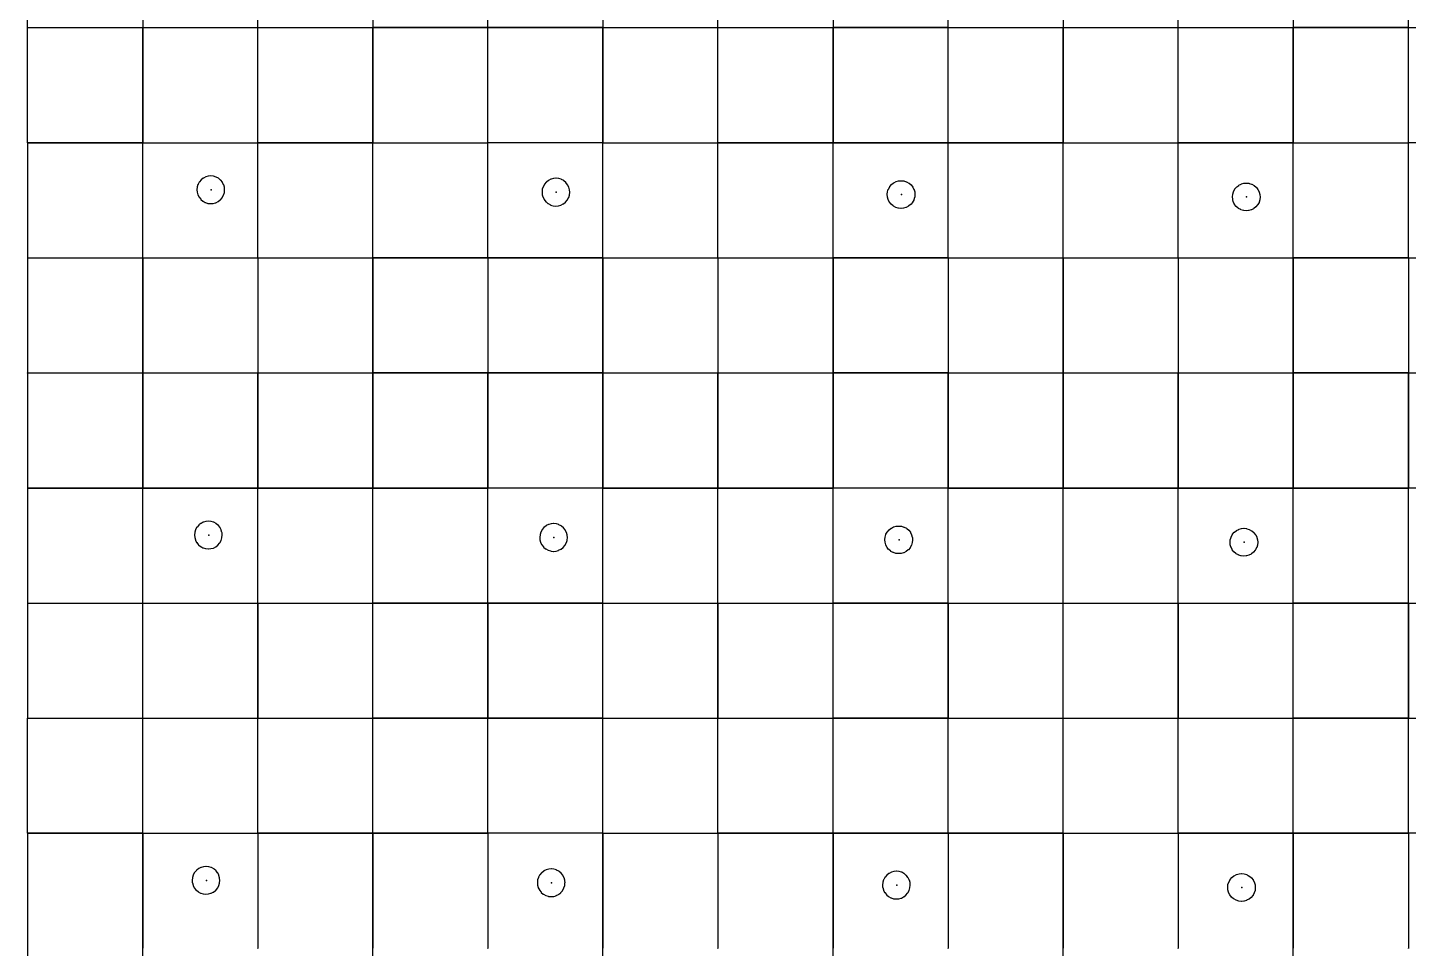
# Model space of a CAD drawing. Header units: metres. Extents: x 0 to 398, y -24 to 612.
# Drawn here: x 0 to 108, y 135 to 207 of the extents above; entities that cross this region are included whole.
import ezdxf

# ---------------------------------------------------------------- set-up
doc = ezdxf.new("R2010")
doc.units = ezdxf.units.M
doc.layers.add('LAYER_01_CUT', color=7, linetype='Continuous')
doc.layers.add('LAYER_04_GRID', color=7, linetype='Continuous')

msp = doc.modelspace()

# ---------------------------------------------------------------- linework, layer by layer
at = {"layer": 'LAYER_01_CUT'}
for points in [[(8.99, 198), (0, 198), (0, 206.99), (0, 207), (0, 215.99), (0, 216), (0, 224.99)], [(26.99, 198), (18, 198), (18, 206.99), (18, 207), (18, 215.99), (18, 216), (18, 224.99)], [(44.99, 198), (36, 198), (36, 206.99), (36, 207), (36, 215.99), (36, 216), (36, 224.99)], [(62.99, 198), (54, 198), (54, 206.99), (54, 207), (54, 215.99), (54, 216), (54, 224.99)], [(80.99, 198), (72, 198), (72, 206.99), (72, 207), (72, 215.99), (72, 216), (72, 224.99)], [(98.99, 198), (90, 198), (90, 206.99), (90, 207), (90, 215.99), (90, 216), (90, 224.99)], [(116.99, 198), (108, 198), (108, 206.99), (108, 207), (108, 215.99), (108, 216), (108, 224.99)], [(9, 215.99), (9, 207), (9, 207.01)], [(27, 215.99), (27, 207), (27, 207.01)], [(45, 215.99), (45, 207), (45, 207.01)], [(63, 215.99), (63, 207), (63, 207.01)], [(81, 215.99), (81, 207), (81, 207.01)], [(99, 215.99), (99, 207), (99, 207.01)], [(0, 207), (8.99, 207)], [(0, 207), (0.01, 207)], [(0.01, 207), (9, 207)], [(8.99, 207), (9, 207)], [(9.01, 207), (9, 207)], [(9, 198.01), (9, 207)], [(9, 207), (9, 206.99)], [(9, 207), (17.99, 207)], [(9, 206.99), (9, 198), (17.99, 198)], [(9.01, 207), (18, 207)], [(18, 207), (17.99, 207)], [(18, 207), (18, 207.01)], [(18, 198.01), (18, 207)], [(18, 207), (26.99, 207)], [(18, 207), (18.01, 207)], [(18.01, 207), (27, 207)], [(26.99, 207), (27, 207)], [(35.99, 207), (27, 207)], [(27.01, 207), (27, 207)], [(27, 198.01), (27, 207)], [(27, 207), (27, 206.99)], [(27, 206.99), (27, 198), (35.99, 198)], [(27.01, 207), (36, 207)], [(35.99, 207), (36, 207)], [(36, 207), (36, 207.01)], [(36, 198.01), (36, 207)], [(36, 207), (44.99, 207)], [(36, 207), (36.01, 207)], [(45, 207), (36.01, 207)], [(45, 207), (44.99, 207)], [(45, 198.01), (45, 207)], [(45, 207), (45, 206.99)], [(45, 207), (53.99, 207)], [(45, 207), (45.01, 207)], [(45, 206.99), (45, 198), (53.99, 198)], [(45.01, 207), (54, 207)], [(53.99, 207), (54, 207)], [(54, 207), (54, 207.01)], [(54.01, 207), (54, 207)], [(54, 198.01), (54, 207)], [(54, 207), (62.99, 207)], [(54.01, 207), (63, 207)], [(63, 207), (62.99, 207)], [(63, 198.01), (63, 207)], [(63, 207), (63, 206.99)], [(63, 207), (71.99, 207)], [(63, 207), (63.01, 207)], [(63, 206.99), (63, 198), (71.99, 198)], [(72, 207), (63.01, 207)], [(72, 207), (71.99, 207)], [(72, 207), (72, 207.01)], [(72, 198.01), (72, 207)], [(72, 207), (80.99, 207)], [(72, 207), (72.01, 207)], [(72.01, 207), (81, 207)], [(80.99, 207), (81, 207)], [(81.01, 207), (81, 207)], [(81, 198.01), (81, 207)], [(81, 207), (81, 206.99)], [(81, 207), (89.99, 207)], [(81, 206.99), (81, 198), (89.99, 198)], [(81.01, 207), (90, 207)], [(90, 207), (89.99, 207)], [(90, 207), (90, 207.01)], [(90, 198.01), (90, 207)], [(90, 207), (98.99, 207)], [(90, 207), (90.01, 207)], [(90.01, 207), (99, 207)], [(98.99, 207), (99, 207)], [(107.99, 207), (99, 207)], [(99.01, 207), (99, 207)], [(99, 198.01), (99, 207)], [(99, 207), (99, 206.99)], [(99, 206.99), (99, 198), (107.99, 198)], [(99.01, 207), (108, 207)], [(107.99, 207), (108, 207)], [(108, 207), (108, 207.01)], [(108, 198.01), (108, 207)], [(108, 207), (116.99, 207)], [(108, 207), (108.01, 207)], [(0, 197.99), (0, 198)], [(0, 198), (0.01, 198)], [(0, 197.99), (0, 189), (0, 188.99), (0, 180), (8.99, 180), (9, 180), (9, 188.99), (9, 189), (9, 197.99)], [(0.01, 198), (9, 198)], [(8.99, 198), (9, 198)], [(9, 198.01), (9, 198)], [(9.01, 198), (9, 198)], [(9, 197.99), (9, 198)], [(9, 189.01), (9, 198)], [(9.01, 198), (18, 198)], [(18, 198), (17.99, 198)], [(17.99, 189), (18, 189), (18, 197.99)], [(18, 198.01), (18, 198)], [(18, 197.99), (18, 198)], [(18, 189.01), (18, 198)], [(18, 198), (18.01, 198)], [(18.01, 198), (27, 198)], [(26.99, 198), (27, 198)], [(26.99, 180), (27, 180), (27, 188.99), (27, 189), (27, 197.99)], [(27, 198.01), (27, 198)], [(27.01, 198), (27, 198)], [(27, 197.99), (27, 198)], [(27, 189.01), (27, 198)], [(27.01, 198), (36, 198)], [(35.99, 198), (36, 198)], [(35.99, 189), (36, 189), (36, 197.99)], [(36, 198.01), (36, 198)], [(36, 197.99), (36, 198)], [(36, 189.01), (36, 198)], [(36, 198), (36.01, 198)], [(45, 198), (36.01, 198)], [(45, 198), (44.99, 198)], [(44.99, 180), (45, 180), (45, 188.99), (45, 189), (45, 197.99)], [(45, 198.01), (45, 198)], [(45, 197.99), (45, 198)], [(45, 189.01), (45, 198)], [(45, 198), (45.01, 198)], [(45.01, 198), (54, 198)], [(53.99, 198), (54, 198)], [(53.99, 189), (54, 189), (54, 197.99)], [(54, 198.01), (54, 198)], [(54.01, 198), (54, 198)], [(54, 197.99), (54, 198)], [(54, 189.01), (54, 198)], [(54.01, 198), (63, 198)], [(63, 198), (62.99, 198)], [(62.99, 180), (63, 180), (63, 188.99), (63, 189), (63, 197.99)], [(63, 198.01), (63, 198)], [(63, 197.99), (63, 198)], [(63, 189.01), (63, 198)], [(63, 198), (63.01, 198)], [(72, 198), (63.01, 198)], [(72, 198), (71.99, 198)], [(71.99, 189), (72, 189), (72, 197.99)], [(72, 198.01), (72, 198)], [(72, 197.99), (72, 198)], [(72, 189.01), (72, 198)], [(72, 198), (72.01, 198)], [(72.01, 198), (81, 198)], [(80.99, 198), (81, 198)], [(80.99, 180), (81, 180), (81, 188.99), (81, 189), (81, 197.99)], [(81, 198.01), (81, 198)], [(81.01, 198), (81, 198)], [(81, 197.99), (81, 198)], [(81, 189.01), (81, 198)], [(81.01, 198), (90, 198)], [(90, 198), (89.99, 198)], [(89.99, 189), (90, 189), (90, 197.99)], [(90, 198.01), (90, 198)], [(90, 197.99), (90, 198)], [(90, 189.01), (90, 198)], [(90, 198), (90.01, 198)], [(90.01, 198), (99, 198)], [(98.99, 198), (99, 198)], [(98.99, 180), (99, 180), (99, 188.99), (99, 189), (99, 197.99)], [(99, 198.01), (99, 198)], [(99.01, 198), (99, 198)], [(99, 197.99), (99, 198)], [(99, 189.01), (99, 198)], [(99.01, 198), (108, 198)], [(107.99, 198), (108, 198)], [(107.99, 189), (108, 189), (108, 197.99)], [(108, 198.01), (108, 198)], [(108, 197.99), (108, 198)], [(108, 189.01), (108, 198)], [(108, 198), (108.01, 198)], [(13.33, 194.75), (13.33, 194.74), (13.32, 194.73), (13.27, 194.55), (13.26, 194.54), (13.26, 194.53), (13.24, 194.34), (13.24, 194.33), (13.24, 194.32), (13.26, 194.14), (13.26, 194.14), (13.26, 194.13), (13.31, 193.94), (13.31, 193.94), (13.32, 193.93), (13.41, 193.75), (13.41, 193.74), (13.42, 193.74), (13.54, 193.58), (13.55, 193.57), (13.7, 193.44), (13.71, 193.43), (13.72, 193.42), (13.9, 193.33), (13.91, 193.32), (13.92, 193.32), (14.1, 193.26), (14.11, 193.26), (14.12, 193.26), (14.31, 193.24), (14.32, 193.24), (14.33, 193.24), (14.5, 193.25), (14.51, 193.26), (14.52, 193.26), (14.7, 193.31), (14.71, 193.31), (14.72, 193.31), (14.9, 193.4), (14.91, 193.41), (14.91, 193.41), (15.07, 193.54), (15.08, 193.54), (15.21, 193.7), (15.22, 193.71), (15.22, 193.72), (15.32, 193.9), (15.32, 193.9), (15.33, 193.91), (15.39, 194.1), (15.39, 194.11), (15.39, 194.12), (15.41, 194.31), (15.41, 194.32), (15.41, 194.32), (15.39, 194.5), (15.39, 194.51), (15.39, 194.52), (15.34, 194.7), (15.34, 194.71), (15.33, 194.72), (15.24, 194.89), (15.24, 194.9), (15.24, 194.91), (15.11, 195.07), (15.1, 195.08), (14.95, 195.21), (14.94, 195.22), (14.93, 195.22), (14.75, 195.32), (14.74, 195.32), (14.74, 195.32), (14.55, 195.38), (14.54, 195.38), (14.53, 195.39), (14.34, 195.41), (14.33, 195.41), (14.33, 195.41), (14.15, 195.39), (14.14, 195.39), (14.13, 195.39), (13.95, 195.34), (13.94, 195.33), (13.93, 195.33), (13.75, 195.24), (13.75, 195.24), (13.74, 195.23), (13.58, 195.11), (13.57, 195.1), (13.44, 194.95), (13.43, 194.93), (13.43, 194.93), (13.33, 194.75)], [(40.74, 195.05), (40.74, 195.05), (40.58, 194.92), (40.57, 194.92), (40.44, 194.76), (40.43, 194.75), (40.43, 194.74), (40.33, 194.56), (40.33, 194.55), (40.32, 194.55), (40.26, 194.36), (40.26, 194.35), (40.26, 194.34), (40.24, 194.15), (40.24, 194.14), (40.24, 194.14), (40.26, 193.96), (40.26, 193.95), (40.26, 193.94), (40.31, 193.76), (40.31, 193.75), (40.32, 193.74), (40.4, 193.56), (40.41, 193.56), (40.41, 193.55), (40.54, 193.39), (40.55, 193.38), (40.7, 193.25), (40.71, 193.24), (40.72, 193.24), (40.9, 193.14), (40.91, 193.14), (40.91, 193.13), (41.1, 193.08), (41.11, 193.07), (41.12, 193.07), (41.31, 193.05), (41.32, 193.05), (41.32, 193.05), (41.5, 193.07), (41.51, 193.07), (41.52, 193.07), (41.7, 193.12), (41.71, 193.12), (41.72, 193.13), (41.9, 193.22), (41.9, 193.22), (41.91, 193.23), (42.07, 193.35), (42.08, 193.36), (42.21, 193.51), (42.22, 193.53), (42.22, 193.53), (42.32, 193.71), (42.32, 193.72), (42.33, 193.73), (42.38, 193.91), (42.39, 193.92), (42.39, 193.93), (42.41, 194.12), (42.41, 194.13), (42.41, 194.14), (42.39, 194.32), (42.39, 194.32), (42.39, 194.33), (42.34, 194.52), (42.34, 194.52), (42.33, 194.53), (42.24, 194.71), (42.24, 194.72), (42.23, 194.72), (42.11, 194.88), (42.1, 194.89), (41.95, 195.02), (41.94, 195.03), (41.93, 195.04), (41.75, 195.13), (41.74, 195.14), (41.73, 195.14), (41.55, 195.2), (41.54, 195.2), (41.53, 195.2), (41.34, 195.22), (41.33, 195.22), (41.32, 195.22), (41.15, 195.2), (41.14, 195.2), (41.13, 195.2), (40.95, 195.15), (40.94, 195.15), (40.93, 195.14), (40.75, 195.06), (40.74, 195.05)], [(68.95, 194.83), (69.1, 194.7), (69.11, 194.7), (69.23, 194.54), (69.24, 194.53), (69.24, 194.52), (69.33, 194.34), (69.34, 194.34), (69.34, 194.33), (69.39, 194.15), (69.39, 194.14), (69.39, 194.13), (69.41, 193.95), (69.41, 193.94), (69.41, 193.93), (69.39, 193.74), (69.39, 193.74), (69.38, 193.73), (69.33, 193.54), (69.32, 193.53), (69.32, 193.52), (69.22, 193.35), (69.22, 193.34), (69.21, 193.33), (69.08, 193.17), (69.07, 193.16), (68.91, 193.04), (68.9, 193.03), (68.9, 193.03), (68.72, 192.94), (68.71, 192.94), (68.7, 192.94), (68.52, 192.88), (68.51, 192.88), (68.5, 192.88), (68.32, 192.87), (68.32, 192.87), (68.31, 192.87), (68.12, 192.89), (68.11, 192.89), (68.1, 192.89), (67.91, 192.95), (67.91, 192.95), (67.9, 192.95), (67.72, 193.05), (67.71, 193.06), (67.7, 193.07), (67.55, 193.2), (67.54, 193.2), (67.41, 193.36), (67.41, 193.37), (67.4, 193.38), (67.32, 193.56), (67.31, 193.56), (67.31, 193.57), (67.26, 193.75), (67.26, 193.76), (67.26, 193.77), (67.24, 193.95), (67.24, 193.96), (67.24, 193.97), (67.26, 194.16), (67.26, 194.16), (67.26, 194.17), (67.32, 194.36), (67.33, 194.37), (67.33, 194.38), (67.43, 194.55), (67.43, 194.56), (67.44, 194.57), (67.57, 194.73), (67.58, 194.73), (67.74, 194.86), (67.74, 194.87), (67.75, 194.87), (67.93, 194.96), (67.94, 194.96), (67.95, 194.96), (68.13, 195.02), (68.14, 195.02), (68.15, 195.02), (68.32, 195.03), (68.33, 195.03), (68.34, 195.03), (68.53, 195.01), (68.54, 195.01), (68.55, 195.01), (68.73, 194.95), (68.74, 194.95), (68.75, 194.95), (68.93, 194.85), (68.94, 194.84), (68.95, 194.83)], [(95.9, 192.85), (95.9, 192.84), (95.72, 192.75), (95.71, 192.75), (95.7, 192.75), (95.52, 192.7), (95.51, 192.7), (95.5, 192.7), (95.32, 192.68), (95.32, 192.68), (95.31, 192.68), (95.12, 192.7), (95.11, 192.7), (95.1, 192.7), (94.91, 192.76), (94.9, 192.76), (94.9, 192.77), (94.72, 192.86), (94.71, 192.87), (94.7, 192.88), (94.54, 193.01), (94.54, 193.02), (94.41, 193.18), (94.41, 193.18), (94.4, 193.19), (94.31, 193.37), (94.31, 193.38), (94.31, 193.38), (94.26, 193.57), (94.26, 193.58), (94.26, 193.58), (94.24, 193.76), (94.24, 193.77), (94.24, 193.78), (94.26, 193.97), (94.26, 193.98), (94.26, 193.99), (94.32, 194.17), (94.32, 194.18), (94.33, 194.19), (94.42, 194.37), (94.43, 194.37), (94.44, 194.39), (94.57, 194.54), (94.58, 194.55), (94.74, 194.67), (94.74, 194.68), (94.75, 194.68), (94.93, 194.77), (94.94, 194.78), (94.94, 194.78), (95.13, 194.83), (95.14, 194.83), (95.14, 194.83), (95.32, 194.85), (95.33, 194.85), (95.34, 194.85), (95.53, 194.83), (95.54, 194.83), (95.55, 194.82), (95.73, 194.77), (95.74, 194.76), (95.75, 194.76), (95.93, 194.66), (95.93, 194.66), (95.95, 194.65), (96.1, 194.52), (96.11, 194.51), (96.23, 194.35), (96.24, 194.34), (96.24, 194.34), (96.33, 194.16), (96.34, 194.15), (96.34, 194.14), (96.39, 193.96), (96.39, 193.95), (96.39, 193.94), (96.41, 193.76), (96.41, 193.76), (96.41, 193.75), (96.39, 193.56), (96.39, 193.55), (96.38, 193.54), (96.33, 193.35), (96.32, 193.34), (96.32, 193.34), (96.22, 193.16), (96.22, 193.15), (96.21, 193.14), (96.08, 192.98), (96.07, 192.98), (95.91, 192.85), (95.9, 192.85)], [(9, 189), (9, 189.01)], [(18, 189), (18, 189.01)], [(27, 189), (27, 189.01)], [(36, 189), (36, 189.01)], [(45, 189), (45, 189.01)], [(54, 189), (54, 189.01)], [(63, 189), (63, 189.01)], [(72, 189), (72, 189.01)], [(81, 189), (81, 189.01)], [(90, 189), (90, 189.01)], [(99, 189), (99, 189.01)], [(108, 189), (108, 189.01)], [(0, 189), (8.99, 189)], [(0, 189), (0.01, 189)], [(0.01, 189), (9, 189)], [(8.99, 189), (9, 189)], [(9.01, 189), (9, 189)], [(9, 189), (9, 180.01)], [(9, 189), (17.99, 189)], [(9.01, 189), (18, 189)], [(18, 189), (18, 188.99)], [(18, 189), (18, 180.01)], [(18, 189), (26.99, 189)], [(18, 189), (18.01, 189)], [(18, 188.99), (18, 180), (18, 180.01)], [(18.01, 189), (27, 189)], [(26.99, 189), (27, 189)], [(35.99, 189), (27, 189)], [(27.01, 189), (27, 189)], [(27, 189), (27, 180.01)], [(27.01, 189), (36, 189)], [(36, 189), (36, 188.99)], [(36, 189), (36, 180.01)], [(36, 189), (44.99, 189)], [(36, 189), (36.01, 189)], [(36, 188.99), (36, 180), (36, 180.01)], [(45, 189), (36.01, 189)], [(45, 189), (44.99, 189)], [(45, 189), (45, 180.01)], [(45, 189), (53.99, 189)], [(45, 189), (45.01, 189)], [(45.01, 189), (54, 189)], [(54.01, 189), (54, 189)], [(54, 189), (54, 188.99)], [(54, 189), (54, 180.01)], [(54, 189), (62.99, 189)], [(54, 188.99), (54, 180), (54, 180.01)], [(54.01, 189), (63, 189)], [(63, 189), (62.99, 189)], [(63, 189), (63, 180.01)], [(63, 189), (71.99, 189)], [(63, 189), (63.01, 189)], [(72, 189), (63.01, 189)], [(72, 189), (72, 188.99)], [(72, 189), (72, 180.01)], [(72, 189), (80.99, 189)], [(72, 189), (72.01, 189)], [(72, 188.99), (72, 180), (72, 180.01)], [(72.01, 189), (81, 189)], [(80.99, 189), (81, 189)], [(81.01, 189), (81, 189)], [(81, 189), (81, 180.01)], [(81, 189), (89.99, 189)], [(81.01, 189), (90, 189)], [(90, 189), (90, 188.99)], [(90, 189), (90, 180.01)], [(90, 189), (98.99, 189)], [(90, 189), (90.01, 189)], [(90, 188.99), (90, 180), (90, 180.01)], [(90.01, 189), (99, 189)], [(98.99, 189), (99, 189)], [(107.99, 189), (99, 189)], [(99.01, 189), (99, 189)], [(99, 189), (99, 180.01)], [(99.01, 189), (108, 189)], [(108, 189), (108, 188.99)], [(108, 189), (108, 180.01)], [(108, 189), (116.99, 189)], [(108, 189), (108.01, 189)], [(108, 188.99), (108, 180), (108, 180.01)], [(0, 179.99), (0, 180)], [(0, 180), (0.01, 180)], [(0, 179.99), (0, 171)], [(0.01, 180), (9, 180)], [(9, 180), (9, 180.01)], [(9.01, 180), (9, 180)], [(9, 179.99), (9, 180)], [(9, 171.01), (9, 180)], [(9, 180), (17.99, 180)], [(9, 179.99), (9, 171)], [(9.01, 180), (18, 180)], [(18, 180), (17.99, 180)], [(18, 179.99), (18, 180)], [(18, 171.01), (18, 180)], [(18, 180), (26.99, 180)], [(18, 180), (18.01, 180)], [(18, 179.99), (18, 171)], [(18.01, 180), (27, 180)], [(27, 180), (27, 180.01)], [(35.99, 180), (27, 180)], [(27.01, 180), (27, 180)], [(27, 179.99), (27, 180)], [(27, 171.01), (27, 180)], [(27, 179.99), (27, 171)], [(27.01, 180), (36, 180)], [(35.99, 180), (36, 180)], [(36, 179.99), (36, 180)], [(36, 171.01), (36, 180)], [(36, 180), (44.99, 180)], [(36, 180), (36.01, 180)], [(36, 179.99), (36, 171)], [(45, 180), (36.01, 180)], [(45, 180), (45, 180.01)], [(45, 179.99), (45, 180)], [(45, 171.01), (45, 180)], [(45, 180), (53.99, 180)], [(45, 180), (45.01, 180)], [(45, 179.99), (45, 171)], [(45.01, 180), (54, 180)], [(53.99, 180), (54, 180)], [(54.01, 180), (54, 180)], [(54, 179.99), (54, 180)], [(54, 171.01), (54, 180)], [(54, 180), (62.99, 180)], [(54, 179.99), (54, 171)], [(54.01, 180), (63, 180)], [(63, 180), (63, 180.01)], [(63, 179.99), (63, 180)], [(63, 171.01), (63, 180)], [(63, 180), (71.99, 180)], [(63, 180), (63.01, 180)], [(63, 179.99), (63, 171)], [(72, 180), (63.01, 180)], [(72, 180), (71.99, 180)], [(72, 179.99), (72, 180)], [(72, 171.01), (72, 180)], [(72, 180), (80.99, 180)], [(72, 180), (72.01, 180)], [(72, 179.99), (72, 171)], [(72.01, 180), (81, 180)], [(81, 180), (81, 180.01)], [(81.01, 180), (81, 180)], [(81, 179.99), (81, 180)], [(81, 171.01), (81, 180)], [(81, 180), (89.99, 180)], [(81, 179.99), (81, 171)], [(81.01, 180), (90, 180)], [(90, 180), (89.99, 180)], [(90, 179.99), (90, 180)], [(90, 171.01), (90, 180)], [(90, 180), (98.99, 180)], [(90, 180), (90.01, 180)], [(90, 179.99), (90, 171)], [(90.01, 180), (99, 180)], [(99, 180), (99, 180.01)], [(107.99, 180), (99, 180)], [(99.01, 180), (99, 180)], [(99, 179.99), (99, 180)], [(99, 171.01), (99, 180)], [(99, 179.99), (99, 171)], [(99.01, 180), (108, 180)], [(107.99, 180), (108, 180)], [(108, 179.99), (108, 180)], [(108, 171.01), (108, 180)], [(108, 180), (116.99, 180)], [(108, 180), (108.01, 180)], [(108, 179.99), (108, 171)], [(8.99, 171), (0, 171), (0.01, 171)], [(0, 170.99), (0, 171)], [(0, 170.99), (0, 162), (0, 161.99), (0, 153), (8.99, 153), (9, 153), (9, 161.99), (9, 162), (9, 170.99)], [(0.01, 171), (9, 171)], [(8.99, 171), (9, 171)], [(9, 171.01), (9, 171)], [(17.99, 171), (9, 171), (9.01, 171)], [(9, 170.99), (9, 171)], [(9, 162.01), (9, 171)], [(9.01, 171), (18, 171)], [(18, 171), (17.99, 171)], [(17.99, 162), (18, 162), (18, 170.99)], [(18, 171.01), (18, 171)], [(26.99, 171), (18, 171), (18.01, 171)], [(18, 170.99), (18, 171)], [(18, 162.01), (18, 171)], [(18, 161.99), (18, 153), (26.99, 153), (27, 153), (27, 161.99), (27, 162), (27, 170.99)], [(18.01, 171), (27, 171)], [(26.99, 171), (27, 171)], [(27, 171.01), (27, 171)], [(35.99, 171), (27, 171), (27.01, 171)], [(27, 170.99), (27, 171)], [(27, 162.01), (27, 171)], [(27.01, 171), (36, 171)], [(35.99, 171), (36, 171)], [(35.99, 162), (36, 162), (36, 170.99)], [(36, 171.01), (36, 171)], [(44.99, 171), (36, 171), (36.01, 171)], [(36, 170.99), (36, 171)], [(36, 162.01), (36, 171)], [(36, 161.99), (36, 153), (44.99, 153), (45, 153), (45, 161.99), (45, 162), (45, 170.99)], [(45, 171), (36.01, 171)], [(45, 171), (44.99, 171)], [(45, 171.01), (45, 171)], [(53.99, 171), (45, 171), (45.01, 171)], [(45, 170.99), (45, 171)], [(45, 162.01), (45, 171)], [(45.01, 171), (54, 171)], [(53.99, 171), (54, 171)], [(53.99, 162), (54, 162), (54, 170.99)], [(54, 171.01), (54, 171)], [(62.99, 171), (54, 171), (54.01, 171)], [(54, 170.99), (54, 171)], [(54, 162.01), (54, 171)], [(54, 161.99), (54, 153), (62.99, 153), (63, 153), (63, 161.99), (63, 162), (63, 170.99)], [(54.01, 171), (63, 171)], [(63, 171), (62.99, 171)], [(63, 171.01), (63, 171)], [(71.99, 171), (63, 171), (63.01, 171)], [(63, 170.99), (63, 171)], [(63, 162.01), (63, 171)], [(72, 171), (63.01, 171)], [(72, 171), (71.99, 171)], [(71.99, 162), (72, 162), (72, 170.99)], [(72, 171.01), (72, 171)], [(80.99, 171), (72, 171), (72.01, 171)], [(72, 170.99), (72, 171)], [(72, 162.01), (72, 171)], [(72, 161.99), (72, 153), (80.99, 153), (81, 153), (81, 161.99), (81, 162), (81, 170.99)], [(72.01, 171), (81, 171)], [(80.99, 171), (81, 171)], [(81, 171.01), (81, 171)], [(89.99, 171), (81, 171), (81.01, 171)], [(81, 170.99), (81, 171)], [(81, 162.01), (81, 171)], [(81.01, 171), (90, 171)], [(90, 171), (89.99, 171)], [(89.99, 162), (90, 162), (90, 170.99)], [(90, 171.01), (90, 171)], [(98.99, 171), (90, 171), (90.01, 171)], [(90, 170.99), (90, 171)], [(90, 162.01), (90, 171)], [(90, 161.99), (90, 153), (98.99, 153), (99, 153), (99, 161.99), (99, 162), (99, 170.99)], [(90.01, 171), (99, 171)], [(98.99, 171), (99, 171)], [(99, 171.01), (99, 171)], [(107.99, 171), (99, 171), (99.01, 171)], [(99, 170.99), (99, 171)], [(99, 162.01), (99, 171)], [(99.01, 171), (108, 171)], [(107.99, 171), (108, 171)], [(107.99, 162), (108, 162), (108, 170.99)], [(108, 171.01), (108, 171)], [(116.99, 171), (108, 171), (108.01, 171)], [(108, 170.99), (108, 171)], [(108, 162.01), (108, 171)], [(108, 161.99), (108, 153), (116.99, 153), (117, 153), (117, 161.99), (117, 162), (117, 170.99)], [(14.32, 166.26), (14.33, 166.26), (14.33, 166.26), (14.52, 166.31), (14.53, 166.31), (14.53, 166.31), (14.71, 166.4), (14.72, 166.41), (14.73, 166.41), (14.88, 166.54), (14.89, 166.54), (15.02, 166.7), (15.03, 166.71), (15.04, 166.72), (15.13, 166.9), (15.14, 166.9), (15.14, 166.91), (15.2, 167.1), (15.2, 167.11), (15.2, 167.12), (15.22, 167.31), (15.22, 167.32), (15.22, 167.32), (15.21, 167.5), (15.21, 167.51), (15.2, 167.52), (15.15, 167.7), (15.15, 167.71), (15.15, 167.72), (15.06, 167.9), (15.05, 167.9), (15.05, 167.91), (14.92, 168.07), (14.92, 168.08), (14.76, 168.21), (14.75, 168.22), (14.74, 168.22), (14.57, 168.32), (14.56, 168.32), (14.55, 168.33), (14.36, 168.38), (14.35, 168.39), (14.34, 168.39), (14.15, 168.41), (14.15, 168.41), (14.14, 168.41), (13.96, 168.39), (13.95, 168.39), (13.94, 168.39), (13.76, 168.34), (13.75, 168.34), (13.74, 168.33), (13.57, 168.24), (13.56, 168.24), (13.55, 168.23), (13.39, 168.11), (13.39, 168.1), (13.26, 167.95), (13.24, 167.93), (13.24, 167.93), (13.14, 167.75), (13.14, 167.74), (13.14, 167.73), (13.08, 167.55), (13.08, 167.54), (13.08, 167.53), (13.06, 167.34), (13.06, 167.33), (13.06, 167.32), (13.07, 167.14), (13.07, 167.14), (13.07, 167.13), (13.12, 166.94), (13.13, 166.94), (13.13, 166.93), (13.22, 166.75), (13.22, 166.74), (13.23, 166.74), (13.35, 166.58), (13.36, 166.57), (13.51, 166.44), (13.53, 166.43), (13.54, 166.42), (13.71, 166.33), (13.72, 166.32), (13.73, 166.32), (13.92, 166.26), (13.92, 166.26), (13.93, 166.26), (14.12, 166.24), (14.13, 166.24), (14.14, 166.24), (14.32, 166.26)], [(42.21, 167.32), (42.21, 167.32), (42.2, 167.33), (42.15, 167.52), (42.15, 167.52), (42.15, 167.53), (42.06, 167.71), (42.05, 167.72), (42.05, 167.72), (41.92, 167.88), (41.92, 167.89), (41.76, 168.02), (41.75, 168.03), (41.74, 168.04), (41.56, 168.13), (41.56, 168.14), (41.55, 168.14), (41.36, 168.2), (41.35, 168.2), (41.34, 168.2), (41.15, 168.22), (41.15, 168.22), (41.14, 168.22), (40.96, 168.21), (40.95, 168.2), (40.94, 168.2), (40.76, 168.15), (40.75, 168.15), (40.74, 168.15), (40.57, 168.06), (40.56, 168.05), (40.55, 168.05), (40.39, 167.92), (40.39, 167.92), (40.26, 167.76), (40.24, 167.75), (40.24, 167.74), (40.14, 167.56), (40.14, 167.56), (40.14, 167.55), (40.08, 167.36), (40.08, 167.35), (40.08, 167.34), (40.06, 167.15), (40.06, 167.14), (40.06, 167.14), (40.07, 166.96), (40.07, 166.95), (40.07, 166.94), (40.12, 166.76), (40.13, 166.75), (40.13, 166.74), (40.22, 166.56), (40.22, 166.56), (40.23, 166.55), (40.35, 166.39), (40.36, 166.38), (40.51, 166.25), (40.53, 166.24), (40.54, 166.24), (40.71, 166.14), (40.72, 166.14), (40.73, 166.13), (40.92, 166.08), (40.92, 166.07), (40.93, 166.07), (41.12, 166.05), (41.13, 166.05), (41.14, 166.05), (41.32, 166.07), (41.33, 166.07), (41.33, 166.07), (41.52, 166.12), (41.53, 166.13), (41.53, 166.13), (41.71, 166.22), (41.72, 166.22), (41.73, 166.23), (41.88, 166.35), (41.89, 166.36), (42.02, 166.51), (42.03, 166.53), (42.04, 166.53), (42.13, 166.71), (42.14, 166.72), (42.14, 166.73), (42.2, 166.91), (42.2, 166.92), (42.2, 166.93), (42.22, 167.12), (42.22, 167.13), (42.22, 167.14), (42.21, 167.32)], [(69.2, 166.74), (69.2, 166.73), (69.14, 166.54), (69.14, 166.53), (69.13, 166.52), (69.04, 166.35), (69.03, 166.34), (69.02, 166.33), (68.89, 166.17), (68.88, 166.17), (68.72, 166.04), (68.72, 166.04), (68.71, 166.03), (68.53, 165.94), (68.52, 165.94), (68.52, 165.94), (68.33, 165.89), (68.32, 165.88), (68.32, 165.88), (68.14, 165.87), (68.13, 165.87), (68.12, 165.87), (67.93, 165.89), (67.92, 165.89), (67.91, 165.89), (67.73, 165.95), (67.72, 165.95), (67.71, 165.96), (67.53, 166.05), (67.53, 166.06), (67.51, 166.07), (67.36, 166.2), (67.35, 166.2), (67.23, 166.36), (67.22, 166.37), (67.22, 166.38), (67.13, 166.56), (67.13, 166.56), (67.12, 166.57), (67.07, 166.76), (67.07, 166.76), (67.07, 166.77), (67.05, 166.95), (67.05, 166.96), (67.05, 166.97), (67.07, 167.16), (67.08, 167.16), (67.08, 167.17), (67.14, 167.36), (67.14, 167.37), (67.14, 167.38), (67.24, 167.55), (67.24, 167.56), (67.25, 167.57), (67.38, 167.73), (67.39, 167.74), (67.55, 167.86), (67.56, 167.87), (67.57, 167.87), (67.74, 167.96), (67.75, 167.96), (67.76, 167.97), (67.94, 168.02), (67.95, 168.02), (67.96, 168.02), (68.14, 168.03), (68.15, 168.03), (68.15, 168.03), (68.34, 168.01), (68.35, 168.01), (68.36, 168.01), (68.55, 167.95), (68.56, 167.95), (68.56, 167.95), (68.74, 167.85), (68.75, 167.85), (68.76, 167.83), (68.92, 167.7), (68.92, 167.7), (69.05, 167.54), (69.05, 167.53), (69.06, 167.52), (69.15, 167.35), (69.15, 167.34), (69.15, 167.33), (69.2, 167.15), (69.2, 167.14), (69.21, 167.13), (69.22, 166.95), (69.22, 166.94), (69.22, 166.93), (69.2, 166.74), (69.2, 166.74)], [(95.72, 165.85), (95.72, 165.85), (95.71, 165.84), (95.53, 165.76), (95.52, 165.75), (95.52, 165.75), (95.33, 165.7), (95.32, 165.7), (95.32, 165.7), (95.14, 165.68), (95.13, 165.68), (95.12, 165.68), (94.93, 165.7), (94.92, 165.7), (94.91, 165.7), (94.73, 165.76), (94.72, 165.76), (94.71, 165.77), (94.53, 165.86), (94.53, 165.87), (94.51, 165.88), (94.36, 166.01), (94.35, 166.02), (94.23, 166.18), (94.22, 166.18), (94.22, 166.19), (94.13, 166.37), (94.12, 166.38), (94.12, 166.39), (94.07, 166.57), (94.07, 166.58), (94.07, 166.58), (94.05, 166.76), (94.05, 166.77), (94.05, 166.78), (94.07, 166.97), (94.07, 166.98), (94.08, 166.99), (94.13, 167.17), (94.14, 167.18), (94.14, 167.19), (94.24, 167.37), (94.24, 167.37), (94.25, 167.39), (94.38, 167.54), (94.39, 167.55), (94.55, 167.67), (94.56, 167.68), (94.56, 167.68), (94.74, 167.77), (94.75, 167.78), (94.76, 167.78), (94.94, 167.83), (94.95, 167.83), (94.96, 167.83), (95.14, 167.85), (95.14, 167.85), (95.15, 167.85), (95.34, 167.83), (95.35, 167.83), (95.36, 167.82), (95.55, 167.77), (95.56, 167.76), (95.56, 167.76), (95.74, 167.66), (95.75, 167.66), (95.76, 167.65), (95.92, 167.52), (95.92, 167.51), (96.05, 167.35), (96.05, 167.34), (96.06, 167.34), (96.15, 167.16), (96.15, 167.15), (96.15, 167.14), (96.2, 166.96), (96.2, 166.95), (96.2, 166.94), (96.22, 166.76), (96.22, 166.76), (96.22, 166.75), (96.2, 166.56), (96.2, 166.55), (96.2, 166.54), (96.14, 166.35), (96.14, 166.35), (96.13, 166.34), (96.04, 166.16), (96.03, 166.15), (96.02, 166.14), (95.89, 165.98), (95.88, 165.98), (95.72, 165.85)], [(9, 162), (9, 162.01)], [(18, 162), (18, 162.01)], [(27, 162), (27, 162.01)], [(36, 162), (36, 162.01)], [(45, 162), (45, 162.01)], [(54, 162), (54, 162.01)], [(63, 162), (63, 162.01)], [(72, 162), (72, 162.01)], [(81, 162), (81, 162.01)], [(90, 162), (90, 162.01)], [(99, 162), (99, 162.01)], [(108, 162), (108, 162.01)], [(0, 162), (8.99, 162)], [(0, 162), (0.01, 162)], [(0.01, 162), (9, 162)], [(8.99, 162), (9, 162)], [(9.01, 162), (9, 162)], [(9, 153.01), (9, 162)], [(9, 162), (17.99, 162)], [(9.01, 162), (18, 162)], [(18, 153.01), (18, 162)], [(18, 162), (18, 161.99)], [(18, 162), (26.99, 162)], [(18, 162), (18.01, 162)], [(18.01, 162), (27, 162)], [(26.99, 162), (27, 162)], [(35.99, 162), (27, 162)], [(27.01, 162), (27, 162)], [(27, 153.01), (27, 162)], [(27.01, 162), (36, 162)], [(36, 153.01), (36, 162)], [(36, 162), (36, 161.99)], [(36, 162), (44.99, 162)], [(36, 162), (36.01, 162)], [(45, 162), (36.01, 162)], [(45, 162), (44.99, 162)], [(45, 153.01), (45, 162)], [(45, 162), (53.99, 162)], [(45, 162), (45.01, 162)], [(45.01, 162), (54, 162)], [(54.01, 162), (54, 162)], [(54, 153.01), (54, 162)], [(54, 162), (54, 161.99)], [(54, 162), (62.99, 162)], [(54.01, 162), (63, 162)], [(63, 162), (62.99, 162)], [(63, 153.01), (63, 162)], [(63, 162), (71.99, 162)], [(63, 162), (63.01, 162)], [(72, 162), (63.01, 162)], [(72, 153.01), (72, 162)], [(72, 162), (72, 161.99)], [(72, 162), (80.99, 162)], [(72, 162), (72.01, 162)], [(72.01, 162), (81, 162)], [(80.99, 162), (81, 162)], [(81.01, 162), (81, 162)], [(81, 153.01), (81, 162)], [(81, 162), (89.99, 162)], [(81.01, 162), (90, 162)], [(90, 153.01), (90, 162)], [(90, 162), (90, 161.99)], [(90, 162), (98.99, 162)], [(90, 162), (90.01, 162)], [(90.01, 162), (99, 162)], [(98.99, 162), (99, 162)], [(107.99, 162), (99, 162)], [(99.01, 162), (99, 162)], [(99, 153.01), (99, 162)], [(99.01, 162), (108, 162)], [(108, 153.01), (108, 162)], [(108, 162), (108, 161.99)], [(108, 162), (116.99, 162)], [(108, 162), (108.01, 162)], [(0, 152.99), (0, 153)], [(0, 153), (0.01, 153)], [(8.99, 144), (0, 144), (0, 152.99)], [(0.01, 153), (9, 153)], [(9, 153.01), (9, 153)], [(9.01, 153), (9, 153)], [(9, 152.99), (9, 153)], [(9, 144.01), (9, 153)], [(9, 153), (17.99, 153)], [(17.99, 126), (9, 126), (9, 134.99), (9, 135), (9, 143.99), (9, 144), (9, 152.99)], [(9.01, 153), (18, 153)], [(18, 153), (17.99, 153)], [(18, 153.01), (18, 153)], [(18, 152.99), (18, 153)], [(18, 144.01), (18, 153)], [(18, 153), (18.01, 153)], [(26.99, 144), (18, 144), (18, 152.99)], [(18.01, 153), (27, 153)], [(27, 153.01), (27, 153)], [(35.99, 153), (27, 153)], [(27.01, 153), (27, 153)], [(27, 152.99), (27, 153)], [(27, 144.01), (27, 153)], [(35.99, 126), (27, 126), (27, 134.99), (27, 135), (27, 143.99), (27, 144), (27, 152.99)], [(27.01, 153), (36, 153)], [(35.99, 153), (36, 153)], [(36, 153.01), (36, 153)], [(36, 152.99), (36, 153)], [(36, 144.01), (36, 153)], [(36, 153), (36.01, 153)], [(44.99, 144), (36, 144), (36, 152.99)], [(45, 153), (36.01, 153)], [(45, 153.01), (45, 153)], [(45, 152.99), (45, 153)], [(45, 144.01), (45, 153)], [(45, 153), (53.99, 153)], [(45, 153), (45.01, 153)], [(53.99, 126), (45, 126), (45, 134.99), (45, 135), (45, 143.99), (45, 144), (45, 152.99)], [(45.01, 153), (54, 153)], [(53.99, 153), (54, 153)], [(54, 153.01), (54, 153)], [(54.01, 153), (54, 153)], [(54, 152.99), (54, 153)], [(54, 144.01), (54, 153)], [(62.99, 144), (54, 144), (54, 152.99)], [(54.01, 153), (63, 153)], [(63, 153.01), (63, 153)], [(63, 152.99), (63, 153)], [(63, 144.01), (63, 153)], [(63, 153), (71.99, 153)], [(63, 153), (63.01, 153)], [(71.99, 126), (63, 126), (63, 134.99), (63, 135), (63, 143.99), (63, 144), (63, 152.99)], [(72, 153), (63.01, 153)], [(72, 153), (71.99, 153)], [(72, 153.01), (72, 153)], [(72, 152.99), (72, 153)], [(72, 144.01), (72, 153)], [(72, 153), (72.01, 153)], [(80.99, 144), (72, 144), (72, 152.99)], [(72.01, 153), (81, 153)], [(81, 153.01), (81, 153)], [(81.01, 153), (81, 153)], [(81, 152.99), (81, 153)], [(81, 144.01), (81, 153)], [(81, 153), (89.99, 153)], [(89.99, 126), (81, 126), (81, 134.99), (81, 135), (81, 143.99), (81, 144), (81, 152.99)], [(81.01, 153), (90, 153)], [(90, 153), (89.99, 153)], [(90, 153.01), (90, 153)], [(90, 152.99), (90, 153)], [(90, 144.01), (90, 153)], [(90, 153), (90.01, 153)], [(98.99, 144), (90, 144), (90, 152.99)], [(90.01, 153), (99, 153)], [(99, 153.01), (99, 153)], [(107.99, 153), (99, 153)], [(99.01, 153), (99, 153)], [(99, 152.99), (99, 153)], [(99, 144.01), (99, 153)], [(107.99, 126), (99, 126), (99, 134.99), (99, 135), (99, 143.99), (99, 144), (99, 152.99)], [(99.01, 153), (108, 153)], [(107.99, 153), (108, 153)], [(108, 153.01), (108, 153)], [(108, 152.99), (108, 153)], [(108, 144.01), (108, 153)], [(108, 153), (108.01, 153)], [(116.99, 144), (108, 144), (108, 152.99)], [(0, 144), (0, 143.99)], [(0, 144), (0.01, 144)], [(0, 143.99), (0, 135), (0, 134.99), (0, 126), (8.99, 126)], [(0.01, 144), (9, 144)], [(8.99, 144), (9, 144)], [(9, 144), (9, 144.01)], [(9.01, 144), (9, 144)], [(9, 144), (9, 135.01)], [(9, 144), (17.99, 144)], [(9.01, 144), (18, 144)], [(18, 144), (17.99, 144)], [(18, 144), (18, 144.01)], [(18, 144), (18, 143.99)], [(18, 144), (18, 135.01)], [(18, 144), (18.01, 144)], [(18, 143.99), (18, 135), (18, 135.01)], [(18.01, 144), (27, 144)], [(26.99, 144), (27, 144)], [(27, 144), (27, 144.01)], [(35.99, 144), (27, 144)], [(27.01, 144), (27, 144)], [(27, 144), (27, 135.01)], [(27.01, 144), (36, 144)], [(35.99, 144), (36, 144)], [(36, 144), (36, 144.01)], [(36, 144), (36, 143.99)], [(36, 144), (36, 135.01)], [(36, 144), (36.01, 144)], [(36, 143.99), (36, 135), (36, 135.01)], [(45, 144), (36.01, 144)], [(45, 144), (44.99, 144)], [(45, 144), (45, 144.01)], [(45, 144), (45, 135.01)], [(45, 144), (53.99, 144)], [(45, 144), (45.01, 144)], [(45.01, 144), (54, 144)], [(53.99, 144), (54, 144)], [(54, 144), (54, 144.01)], [(54.01, 144), (54, 144)], [(54, 144), (54, 143.99)], [(54, 144), (54, 135.01)], [(54, 143.99), (54, 135), (54, 135.01)], [(54.01, 144), (63, 144)], [(63, 144), (62.99, 144)], [(63, 144), (63, 144.01)], [(63, 144), (63, 135.01)], [(63, 144), (71.99, 144)], [(63, 144), (63.01, 144)], [(72, 144), (63.01, 144)], [(72, 144), (71.99, 144)], [(72, 144), (72, 144.01)], [(72, 144), (72, 143.99)], [(72, 144), (72, 135.01)], [(72, 144), (72.01, 144)], [(72, 143.99), (72, 135), (72, 135.01)], [(72.01, 144), (81, 144)], [(80.99, 144), (81, 144)], [(81, 144), (81, 144.01)], [(81.01, 144), (81, 144)], [(81, 144), (81, 135.01)], [(81, 144), (89.99, 144)], [(81.01, 144), (90, 144)], [(90, 144), (89.99, 144)], [(90, 144), (90, 144.01)], [(90, 144), (90, 143.99)], [(90, 144), (90, 135.01)], [(90, 144), (90.01, 144)], [(90, 143.99), (90, 135), (90, 135.01)], [(90.01, 144), (99, 144)], [(98.99, 144), (99, 144)], [(99, 144), (99, 144.01)], [(107.99, 144), (99, 144)], [(99.01, 144), (99, 144)], [(99, 144), (99, 135.01)], [(99.01, 144), (108, 144)], [(107.99, 144), (108, 144)], [(108, 144), (108, 144.01)], [(108, 144), (108, 143.99)], [(108, 144), (108, 135.01)], [(108, 144), (108.01, 144)], [(108, 143.99), (108, 135), (108, 135.01)], [(12.94, 139.94), (12.94, 139.93), (13.03, 139.75), (13.04, 139.74), (13.04, 139.74), (13.17, 139.58), (13.17, 139.57), (13.33, 139.44), (13.34, 139.43), (13.35, 139.42), (13.53, 139.33), (13.53, 139.32), (13.54, 139.32), (13.73, 139.26), (13.74, 139.26), (13.75, 139.26), (13.94, 139.24), (13.95, 139.24), (13.95, 139.24), (14.13, 139.26), (14.14, 139.26), (14.15, 139.26), (14.33, 139.31), (14.34, 139.31), (14.35, 139.32), (14.52, 139.4), (14.53, 139.41), (14.54, 139.41), (14.7, 139.54), (14.71, 139.54), (14.84, 139.7), (14.85, 139.71), (14.85, 139.72), (14.95, 139.9), (14.95, 139.91), (14.95, 139.91), (15.01, 140.1), (15.01, 140.11), (15.02, 140.12), (15.04, 140.31), (15.04, 140.32), (15.04, 140.32), (15.02, 140.5), (15.02, 140.51), (15.02, 140.52), (14.97, 140.7), (14.96, 140.71), (14.96, 140.72), (14.87, 140.9), (14.87, 140.9), (14.86, 140.91), (14.74, 141.07), (14.73, 141.08), (14.58, 141.21), (14.56, 141.22), (14.56, 141.22), (14.38, 141.32), (14.37, 141.32), (14.36, 141.33), (14.18, 141.38), (14.17, 141.39), (14.16, 141.39), (13.97, 141.41), (13.96, 141.41), (13.95, 141.41), (13.77, 141.39), (13.77, 141.39), (13.76, 141.39), (13.57, 141.34), (13.57, 141.34), (13.56, 141.33), (13.38, 141.24), (13.37, 141.24), (13.37, 141.23), (13.21, 141.11), (13.2, 141.1), (13.07, 140.95), (13.06, 140.93), (13.05, 140.93), (12.96, 140.75), (12.95, 140.74), (12.95, 140.73), (12.89, 140.55), (12.89, 140.54), (12.89, 140.53), (12.87, 140.34), (12.87, 140.33), (12.87, 140.32), (12.88, 140.14), (12.89, 140.14), (12.89, 140.13), (12.94, 139.95), (12.94, 139.94)], [(41.84, 139.51), (41.85, 139.53), (41.85, 139.53), (41.95, 139.71), (41.95, 139.72), (41.95, 139.73), (42.01, 139.92), (42.01, 139.92), (42.02, 139.93), (42.03, 140.12), (42.04, 140.13), (42.04, 140.14), (42.02, 140.32), (42.02, 140.32), (42.02, 140.33), (41.97, 140.52), (41.96, 140.52), (41.96, 140.53), (41.87, 140.71), (41.87, 140.72), (41.86, 140.72), (41.74, 140.88), (41.73, 140.89), (41.58, 141.02), (41.56, 141.03), (41.56, 141.04), (41.38, 141.13), (41.37, 141.14), (41.36, 141.14), (41.17, 141.2), (41.17, 141.2), (41.16, 141.2), (40.97, 141.22), (40.96, 141.22), (40.95, 141.22), (40.77, 141.21), (40.76, 141.2), (40.76, 141.2), (40.57, 141.15), (40.57, 141.15), (40.56, 141.15), (40.38, 141.06), (40.37, 141.05), (40.37, 141.05), (40.21, 140.92), (40.2, 140.92), (40.07, 140.76), (40.06, 140.75), (40.05, 140.74), (39.96, 140.56), (39.95, 140.56), (39.95, 140.55), (39.89, 140.36), (39.89, 140.35), (39.89, 140.34), (39.87, 140.15), (39.87, 140.15), (39.87, 140.14), (39.88, 139.96), (39.88, 139.95), (39.89, 139.94), (39.94, 139.76), (39.94, 139.75), (39.94, 139.74), (40.03, 139.57), (40.04, 139.56), (40.04, 139.55), (40.17, 139.39), (40.17, 139.38), (40.33, 139.25), (40.34, 139.24), (40.35, 139.24), (40.53, 139.14), (40.53, 139.14), (40.54, 139.14), (40.73, 139.08), (40.74, 139.08), (40.75, 139.07), (40.94, 139.05), (40.94, 139.05), (40.95, 139.05), (41.13, 139.07), (41.14, 139.07), (41.15, 139.07), (41.33, 139.12), (41.34, 139.13), (41.35, 139.13), (41.52, 139.22), (41.53, 139.22), (41.54, 139.23), (41.7, 139.35), (41.7, 139.36), (41.84, 139.51)], [(66.89, 140.16), (66.87, 139.97), (66.87, 139.96), (66.87, 139.95), (66.88, 139.77), (66.88, 139.76), (66.89, 139.76), (66.94, 139.57), (66.94, 139.56), (66.94, 139.56), (67.03, 139.38), (67.04, 139.37), (67.04, 139.36), (67.17, 139.21), (67.17, 139.2), (67.33, 139.07), (67.34, 139.06), (67.35, 139.05), (67.52, 138.96), (67.53, 138.95), (67.54, 138.95), (67.73, 138.89), (67.74, 138.89), (67.74, 138.89), (67.94, 138.87), (67.94, 138.87), (67.95, 138.87), (68.13, 138.88), (68.14, 138.88), (68.15, 138.89), (68.33, 138.94), (68.34, 138.94), (68.35, 138.94), (68.52, 139.03), (68.53, 139.04), (68.54, 139.04), (68.7, 139.17), (68.7, 139.17), (68.83, 139.33), (68.85, 139.34), (68.85, 139.35), (68.95, 139.52), (68.95, 139.53), (68.95, 139.54), (69.01, 139.73), (69.01, 139.74), (69.01, 139.75), (69.03, 139.94), (69.03, 139.94), (69.03, 139.95), (69.02, 140.13), (69.02, 140.14), (69.02, 140.15), (68.97, 140.33), (68.96, 140.34), (68.96, 140.35), (68.87, 140.52), (68.87, 140.53), (68.86, 140.54), (68.74, 140.7), (68.73, 140.7), (68.58, 140.83), (68.56, 140.85), (68.55, 140.85), (68.38, 140.95), (68.37, 140.95), (68.36, 140.95), (68.17, 141.01), (68.17, 141.01), (68.16, 141.01), (67.97, 141.03), (67.96, 141.03), (67.95, 141.03), (67.77, 141.02), (67.76, 141.02), (67.76, 141.02), (67.57, 140.97), (67.56, 140.96), (67.56, 140.96), (67.38, 140.87), (67.37, 140.87), (67.36, 140.86), (67.2, 140.74), (67.2, 140.73), (67.07, 140.58), (67.06, 140.56), (67.05, 140.55), (66.96, 140.38), (66.95, 140.37), (66.95, 140.36), (66.89, 140.17), (66.89, 140.17), (66.89, 140.16)], [(96.03, 139.76), (96.03, 139.76), (96.03, 139.75), (96.01, 139.56), (96.01, 139.55), (96.01, 139.54), (95.95, 139.35), (95.95, 139.35), (95.95, 139.34), (95.85, 139.16), (95.85, 139.15), (95.83, 139.14), (95.7, 138.99), (95.7, 138.98), (95.54, 138.85), (95.53, 138.85), (95.52, 138.85), (95.34, 138.76), (95.34, 138.75), (95.33, 138.75), (95.15, 138.7), (95.14, 138.7), (95.13, 138.7), (94.95, 138.68), (94.94, 138.68), (94.93, 138.68), (94.74, 138.7), (94.74, 138.7), (94.73, 138.7), (94.54, 138.76), (94.53, 138.77), (94.52, 138.77), (94.35, 138.87), (94.34, 138.87), (94.33, 138.88), (94.17, 139.01), (94.17, 139.02), (94.04, 139.18), (94.04, 139.19), (94.03, 139.19), (93.94, 139.37), (93.94, 139.38), (93.94, 139.39), (93.88, 139.57), (93.88, 139.58), (93.88, 139.59), (93.87, 139.76), (93.87, 139.77), (93.87, 139.78), (93.89, 139.97), (93.89, 139.98), (93.89, 139.99), (93.95, 140.18), (93.95, 140.18), (93.95, 140.19), (94.05, 140.37), (94.06, 140.38), (94.07, 140.39), (94.2, 140.54), (94.2, 140.55), (94.36, 140.67), (94.37, 140.68), (94.38, 140.68), (94.56, 140.77), (94.56, 140.78), (94.57, 140.78), (94.76, 140.83), (94.76, 140.83), (94.77, 140.83), (94.95, 140.85), (94.96, 140.85), (94.97, 140.85), (95.16, 140.83), (95.16, 140.83), (95.17, 140.82), (95.36, 140.77), (95.37, 140.76), (95.38, 140.76), (95.55, 140.66), (95.56, 140.66), (95.57, 140.65), (95.73, 140.52), (95.74, 140.51), (95.86, 140.35), (95.87, 140.34), (95.87, 140.34), (95.96, 140.16), (95.96, 140.15), (95.96, 140.14), (96.02, 139.96), (96.02, 139.95), (96.02, 139.94), (96.03, 139.76)], [(9, 135), (9, 135.01)], [(27, 135), (27, 135.01)], [(45, 135), (45, 135.01)], [(63, 135), (63, 135.01)], [(81, 135), (81, 135.01)], [(99, 135), (99, 135.01)]]:
    msp.add_lwpolyline(points, dxfattribs=at)
at = {"layer": 'LAYER_04_GRID'}
for p in [(14.35, 194.32), (41.35, 194.14), (68.35, 193.95), (95.35, 193.76), (14.17, 167.32), (41.17, 167.14), (68.16, 166.95), (95.16, 166.76), (13.98, 140.32), (40.98, 140.14), (67.98, 139.95), (94.98, 139.76)]:
    msp.add_point(p, dxfattribs=at)

doc.saveas('drawing.dxf')
